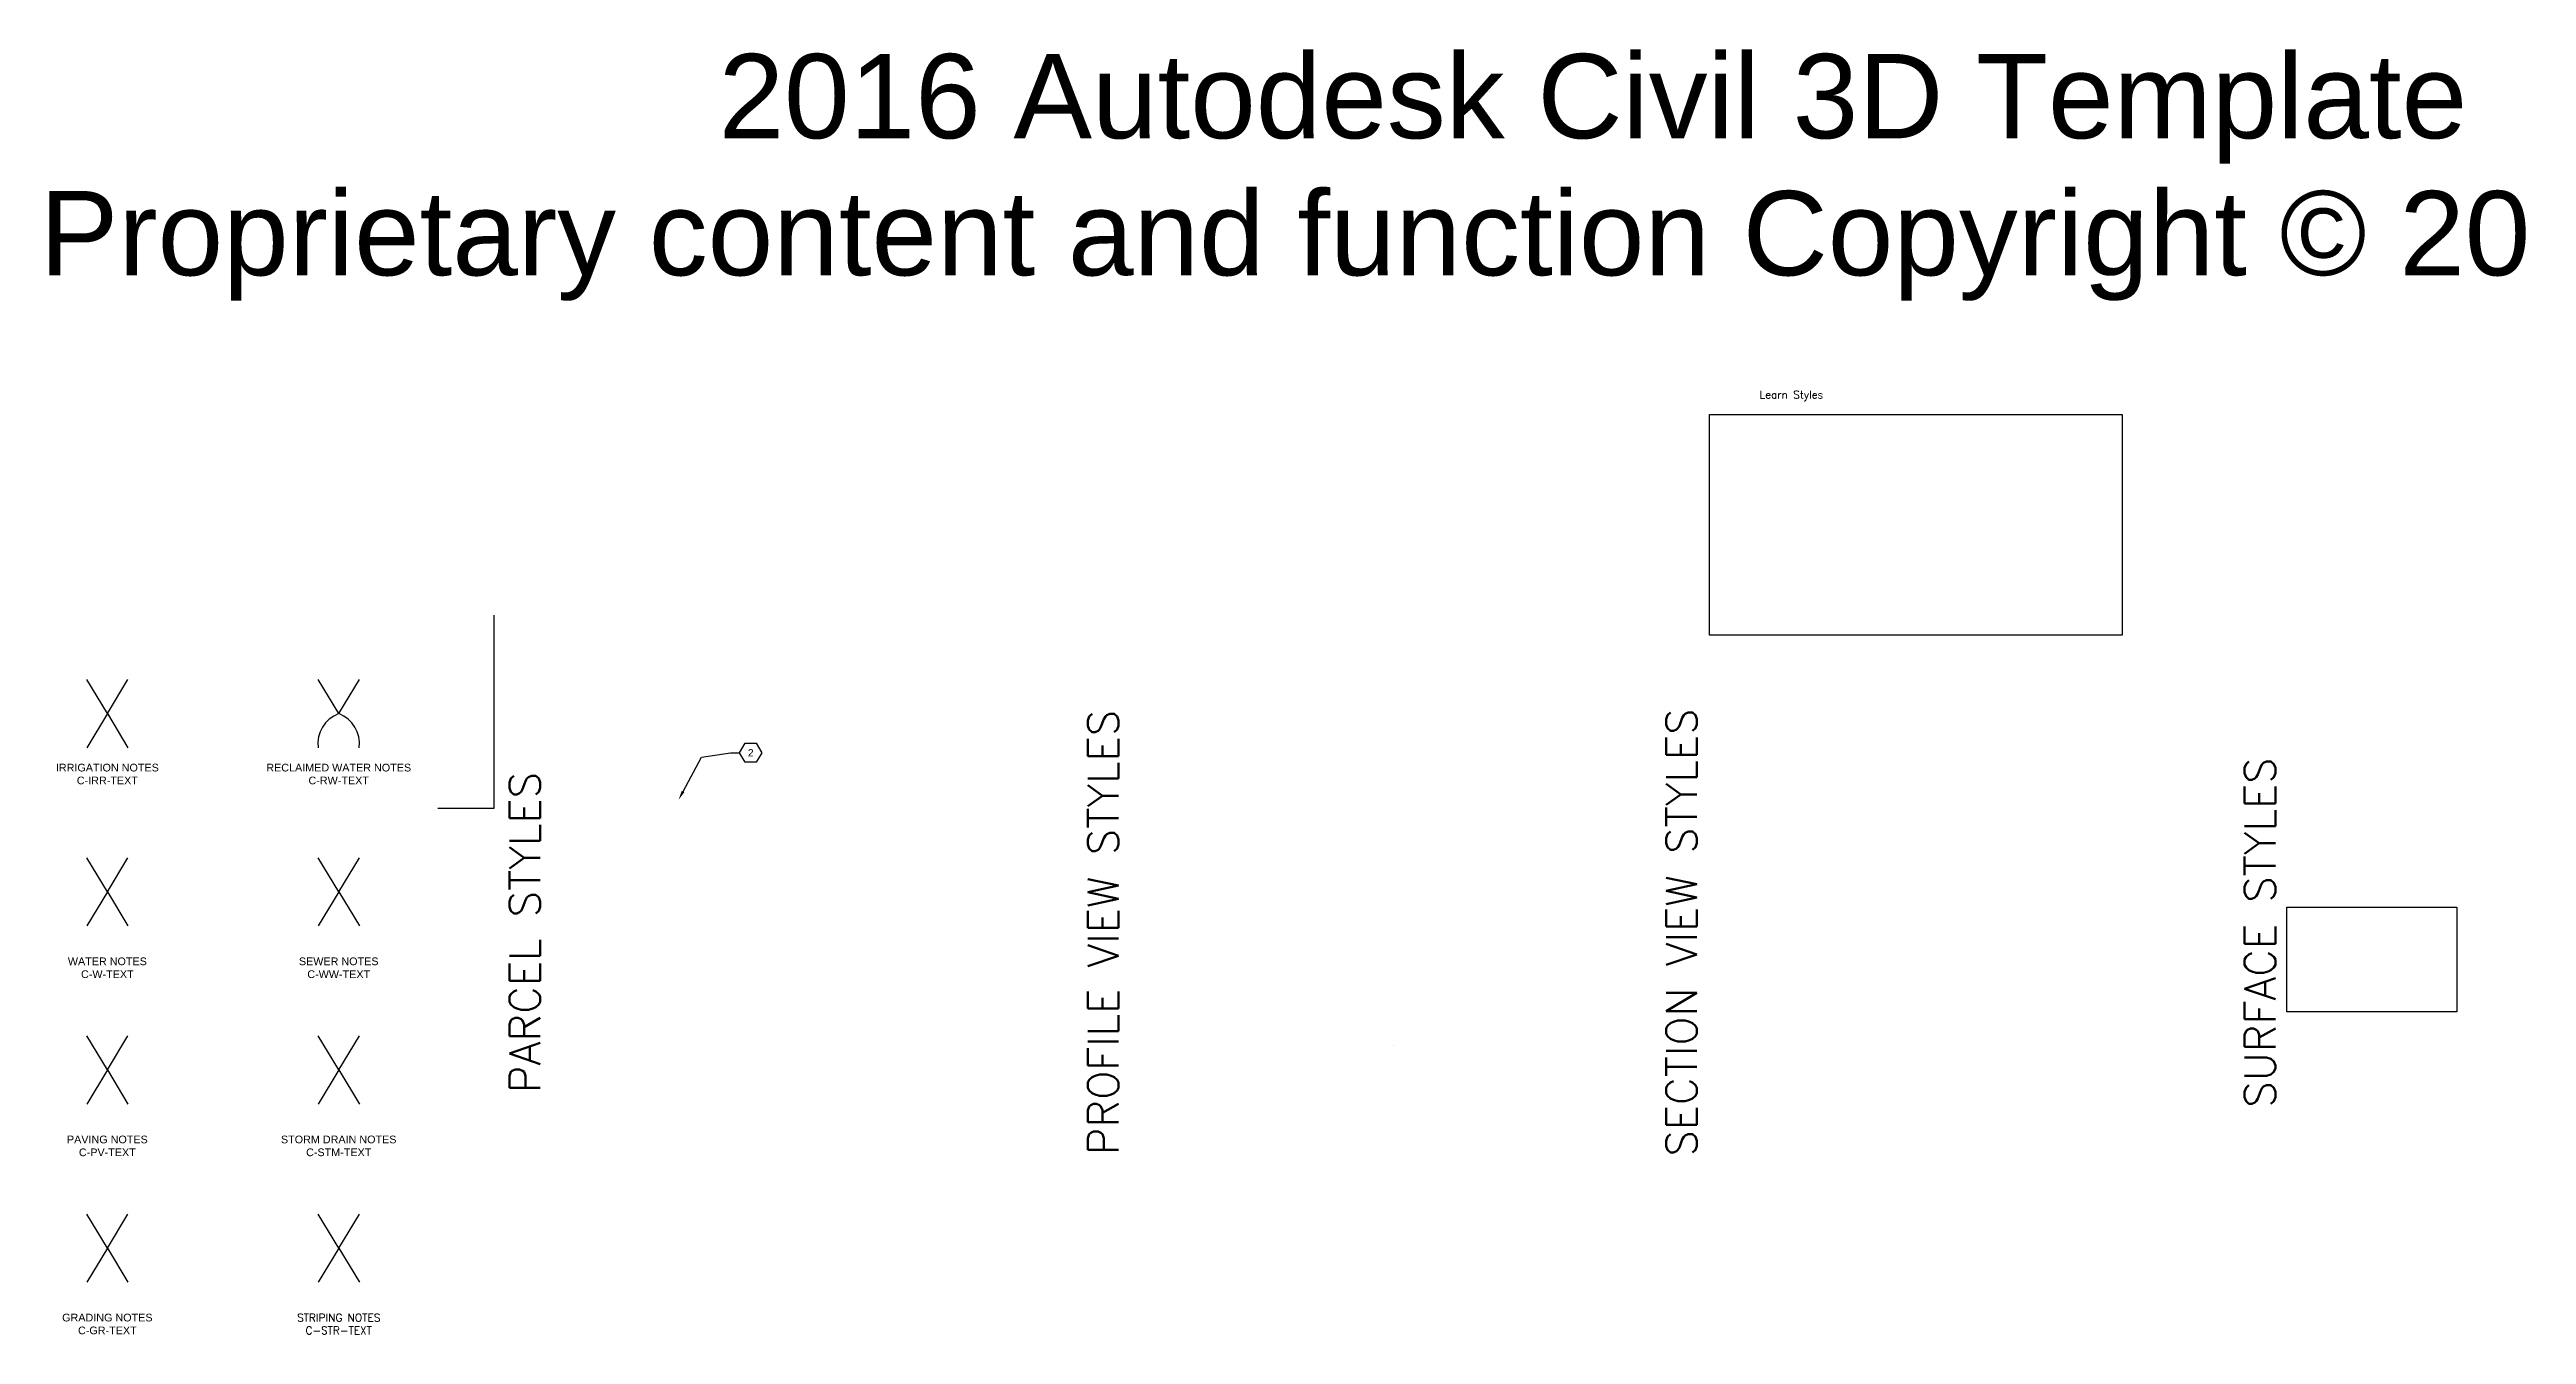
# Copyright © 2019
# Model space of a CAD drawing. Header units: feet. Extents: x -104 to 3239, y -492 to 540.
# Drawn here: x 584 to 1869, y -127 to 540 of the extents above; entities that cross this region are included whole.
import ezdxf
from ezdxf import colors
from ezdxf.entities.mleader import LeaderData, LeaderLine
from ezdxf.enums import TextEntityAlignment as Align
from ezdxf.math import Vec2, Vec3

# ---------------------------------------------------------------- set-up
doc = ezdxf.new("R2010")
doc.units = ezdxf.units.FT
doc.header["$MEASUREMENT"] = 0
doc.layers.get('0').update_dxf_attribs({"color": 30})
doc.layers.get('Defpoints').update_dxf_attribs({"color": 30})
for name, color, linetype in [('_XREF', 1, 'Continuous'), ('C-DIMS', 2, 'Continuous'), ('C-GR-TEXT', 51, 'Continuous'), ('C-IR-TEXT', 111, 'Continuous'), ('C-PV-TEXT', 31, 'Continuous'), ('C-RW-TEXT', 201, 'Continuous'), ('C-STM-TEXT', 231, 'Continuous'), ('C-STR-TEXT', 181, 'Continuous'), ('C-W-TEXT', 131, 'Continuous'), ('C-WW-TEXT', 91, 'Continuous')]:
    doc.layers.add(name, color=color, linetype=linetype)
doc.styles.add('ARIAL', font='arial.ttf')
doc.styles.add('Bury-Simplex', font='simplex.shx')
doc.styles.add('BURYLOGO', font='arial.ttf', dxfattribs={"height": 0.46})
doc.styles.add('KN', font='arial.ttf')
doc.styles.get("Standard").update_dxf_attribs({"font": 'SIMPLEX.SHX'})

# ---------------------------------------------------------------- blocks, each defined once
blk = doc.blocks.new('_TagHexagon')
at = {"color": 0, "linetype": 'ByBlock', "transparency": 16777216}
blk.add_lwpolyline([(-0.144, 0), (-0.072, 0.125), (0.072, 0.125), (0.144, 0), (0.072, -0.125), (-0.072, -0.125)], close=True, dxfattribs=at)
at = {"layer": 'C-DIMS', "color": 0, "transparency": 16777216, "style": 'ARIAL'}
blk.add_attdef('TAGNUMBER', text='', height=0.0938, dxfattribs=at).set_placement((0, 0), align=Align.MIDDLE)

msp = doc.modelspace()

# ---------------------------------------------------------------- linework, layer by layer
at = {"layer": '_XREF'}
for points in [[(1445.3, 350.5), (1659.4, 350.5), (1659.4, 236), (1445.3, 236)], [(1744.8, 94.9), (1832.9, 94.9), (1832.9, 40.5), (1744.8, 40.5)]]:
    msp.add_lwpolyline(points, close=True, dxfattribs=at)
at = {"layer": '_XREF', "flags": 128}
msp.add_lwpolyline([(814.8, 246.4), (814.8, 146.1), (785.7, 146.1)], dxfattribs=at)
at = {"layer": 'Defpoints'}
for p, q in [((614.3, 195.3), (603.7, 212.9)), ((614.3, 195.3), (625, 212.9)), ((734.3, 195.3), (723.7, 212.9)), ((734.3, 195.3), (745, 212.9)), ((614.3, 195.3), (603.7, 177.6)), ((614.3, 195.3), (625, 177.6)), ((614.3, 102.8), (603.7, 120.5)), ((614.3, 102.8), (625, 120.5)), ((734.3, 102.8), (723.7, 120.5)), ((734.3, 102.8), (745, 120.5)), ((614.3, 102.8), (603.7, 85.1)), ((614.3, 102.8), (625, 85.1)), ((734.3, 102.8), (723.7, 85.1)), ((734.3, 102.8), (745, 85.1)), ((614.3, 10.4), (603.7, 28.1)), ((614.3, 10.4), (625, 28.1)), ((734.3, 10.4), (723.7, 28.1)), ((734.3, 10.4), (745, 28.1)), ((614.3, 10.4), (603.7, -7.3)), ((614.3, 10.4), (625, -7.3)), ((734.3, 10.4), (723.7, -7.3)), ((734.3, 10.4), (745, -7.3)), ((614.3, -82), (603.7, -64.4)), ((614.3, -82), (625, -64.4)), ((734.3, -82), (723.7, -64.4)), ((734.3, -82), (745, -64.4)), ((614.3, -82), (603.7, -99.7)), ((614.3, -82), (625, -99.7)), ((734.3, -82), (723.7, -99.7)), ((734.3, -82), (745, -99.7))]:
    msp.add_line(p, q, dxfattribs=at)
for centre, start, end in [((740.1, 179.7), 110.5152, 187.46), ((728.5, 179.7), 352.54, 69.4848)]:
    msp.add_arc(centre, 16.6, start, end, dxfattribs=at)

# ---------------------------------------------------------------- texts
at = {"color": 1, "style": 'BURYLOGO'}
for s, p in [('2016 Autodesk Civil 3D Template', (1384.8, 515.6)), ('Proprietary content and function Copyright © 2015 J.J. Bohl', (1384.8, 444.5))]:
    msp.add_text(s, height=43.75, dxfattribs=at).set_placement(p, align=Align.MIDDLE_CENTER)
at = {"layer": '_XREF', "insert": (1280.9, 23.2), "char_height": 0.1, "attachment_point": 1, "style": 'KN'}
msp.add_mtext('PAVINGNOTES}\\P4. INSTALL CURB TRANSITION PER MSD XXX. \\P2. INSTALL 6" VERTICAL CURB PER MSD XXX. \\P', dxfattribs=at)
at = {"layer": 'C-GR-TEXT', "insert": (614.3, -121.4), "char_height": 4, "attachment_point": 5, "style": 'KN'}
msp.add_mtext('GRADING NOTES\\PC-GR-TEXT', dxfattribs=at)
at = {"layer": 'C-IR-TEXT', "insert": (614.3, 163.9), "char_height": 4, "attachment_point": 5, "style": 'KN'}
msp.add_mtext('IRRIGATION NOTES\\PC-IRR-TEXT', dxfattribs=at)
at = {"layer": 'C-PV-TEXT', "insert": (614.3, -29), "char_height": 4, "attachment_point": 5, "style": 'KN'}
msp.add_mtext('PAVING NOTES\\PC-PV-TEXT', dxfattribs=at)
at = {"layer": 'C-RW-TEXT', "insert": (734.3, 163.9), "char_height": 4, "attachment_point": 5, "style": 'KN'}
msp.add_mtext('RECLAIMED WATER NOTES\\PC-RW-TEXT', dxfattribs=at)
at = {"layer": 'C-STM-TEXT', "insert": (734.3, -29), "char_height": 4, "attachment_point": 5, "style": 'KN'}
msp.add_mtext('STORM DRAIN NOTES\\PC-STM-TEXT', dxfattribs=at)
at = {"layer": 'C-STR-TEXT', "insert": (734.3, -121.4), "char_height": 4, "attachment_point": 5, "style": 'Bury-Simplex'}
msp.add_mtext('STRIPING NOTES\\PC-STR-TEXT', dxfattribs=at)
at = {"layer": 'C-W-TEXT', "insert": (614.3, 63.4), "char_height": 4, "attachment_point": 5, "style": 'KN'}
msp.add_mtext('WATER NOTES\\PC-W-TEXT', dxfattribs=at)
at = {"layer": 'C-WW-TEXT', "insert": (734.3, 63.4), "char_height": 4, "attachment_point": 5, "style": 'KN'}
msp.add_mtext('SEWER NOTES\\PC-WW-TEXT', dxfattribs=at)
at = {"layer": 'Defpoints', "insert": (1471.2, 362.7), "char_height": 4, "attachment_point": 1, "style": 'Bury-Simplex'}
msp.add_mtext('Learn Styles', dxfattribs=at)
at = {"layer": 'Defpoints', "char_height": 16, "attachment_point": 5, "rotation": 90, "style": 'Bury-Simplex'}
for s, insert in [('PROFILE VIEW STYLES', (1130.8, 81.7)), ('SECTION VIEW STYLES', (1430.8, 81.7)), ('SURFACE STYLES', (1730.8, 81.7)), ('PARCEL STYLES', (830.8, 81.7))]:
    msp.add_mtext(s, dxfattribs=dict(at, insert=insert))

# ---------------------------------------------------------------- leaders
at = {"layer": '_XREF'}
ml = msp.add_multileader_block('Standard', dxfattribs=at)
ml.set_content('_TagHexagon', color=256, scale=40)
ml.set_attribute('TAGNUMBER', '2', width=0)
ml.set_leader_properties(color=256)
ml.build(insert=Vec2(0, 0))
ml.multileader.update_dxf_attribs({"dogleg_length": 0.12, "arrow_head_size": 4.8, "scale": 40})
ctx = ml.context
ctx.base_point, ctx.scale, ctx.char_height, ctx.arrow_head_size, ctx.landing_gap_size, ctx.plane_origin = Vec3(942.3, 175), 40, 3.2, 4.8, 1.6, Vec3(910.6, 150.6)
notes = []
notes.append((ctx, [(0, (1, 1, 0), (937.5, 175), (1, 0), 4.8, [(0, [(910.6, 150.6), (922.5, 172.7)], 0, [])])]))
ctx.block.insert = Vec3(948, 175)
for ctx, leaders in notes:
    for number, flags, end, landing, length, lines in leaders:
        leader = LeaderData()
        leader.index, (leader.has_last_leader_line, leader.has_dogleg_vector, leader.attachment_direction) = number, flags
        leader.last_leader_point, leader.dogleg_vector, leader.dogleg_length = Vec3(end), Vec3(landing), length
        for number, points, colour, breaks in lines:
            line = LeaderLine()
            line.index, line.vertices, line.color, line.breaks = number, Vec3.list(points), colors.encode_raw_color(colour), breaks
            leader.lines.append(line)
        ctx.leaders.append(leader)

doc.saveas('drawing.dxf')
